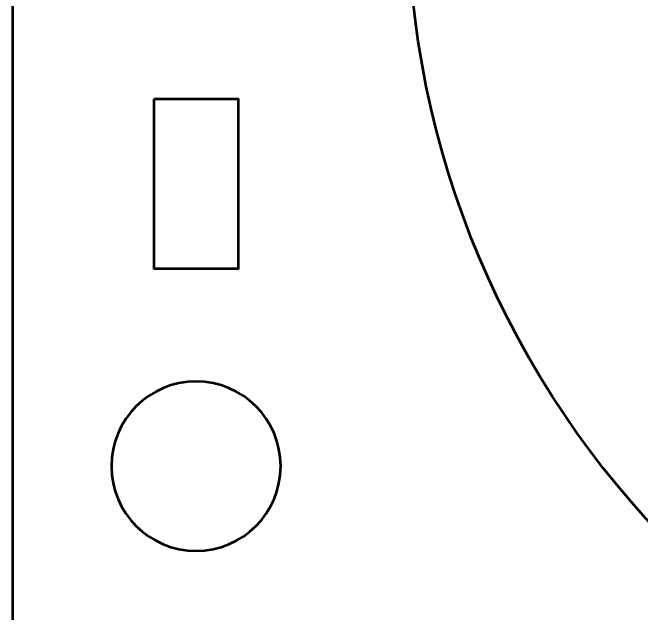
# Model space of a CAD drawing. Header units: centimetres. Extents: x -60.2 to 8, y -20.5 to 3.9.
# Drawn here: x -5.15 to -2.922, y -7.372 to -5.243 of the extents above; entities that cross this region are included whole.
import ezdxf

# ---------------------------------------------------------------- set-up
doc = ezdxf.new("R2010")
doc.units = ezdxf.units.CM
doc.header["$MEASUREMENT"] = 0
doc.layers.add('Layer 1', color=7, linetype='Continuous')

msp = doc.modelspace()

# ---------------------------------------------------------------- linework, layer by layer
at = {"layer": 'Layer 1', "color": 250, "lineweight": 53}
msp.add_ellipse((-0.5, -4.85), major_axis=(0, 3.25), ratio=1, dxfattribs=at)
at = {"layer": 'Layer 1', "lineweight": 53}
for points, knots in [([(-4.64994, -0.19994), (-4.64994, -0.19994), (3.64996, -0.19994), (3.64996, -0.19994), (3.64996, -0.19994), (3.92696, -0.19994), (4.15006, -0.42304), (4.15006, -0.70004), (4.15006, -0.70004), (4.15006, -0.70004), (4.15006, -8.99994), (4.15006, -8.99994), (4.15006, -8.99994), (4.15006, -9.27694), (3.92696, -9.50004), (3.64996, -9.50004), (3.64996, -9.50004), (3.64996, -9.50004), (-4.64994, -9.50004), (-4.64994, -9.50004), (-4.64994, -9.50004), (-4.92694, -9.50004), (-5.15004, -9.27694), (-5.15004, -8.99994), (-5.15004, -8.99994), (-5.15004, -8.99994), (-5.15004, -0.70004), (-5.15004, -0.70004), (-5.15004, -0.70004), (-5.15004, -0.42304), (-4.92694, -0.19994), (-4.64994, -0.19994)], [0, 0, 0, 0, 0.125, 0.125, 0.125, 0.125, 0.25, 0.25, 0.25, 0.25, 0.375, 0.375, 0.375, 0.375, 0.5, 0.5, 0.5, 0.5, 0.625, 0.625, 0.625, 0.625, 0.75, 0.75, 0.75, 0.75, 0.875, 0.875, 0.875, 0.875, 1, 1, 1, 1]), ([(-4.64994, -5.55002), (-4.64994, -5.55002), (-4.34994, -5.55002), (-4.34994, -5.55002), (-4.34994, -5.55002), (-4.34994, -5.55002), (-4.34994, -6.15002), (-4.34994, -6.15002), (-4.34994, -6.15002), (-4.34994, -6.15002), (-4.64994, -6.15002), (-4.64994, -6.15002), (-4.64994, -6.15002), (-4.64994, -6.15002), (-4.64994, -5.55002), (-4.64994, -5.55002)], [0, 0, 0, 0, 0.25, 0.25, 0.25, 0.25, 0.5, 0.5, 0.5, 0.5, 0.75, 0.75, 0.75, 0.75, 1, 1, 1, 1]), ([(-4.20001, -6.84993), (-4.20001, -7.0157), (-4.33424, -7.14994), (-4.50001, -7.14994), (-4.50001, -7.14994), (-4.66567, -7.14994), (-4.80001, -7.0157), (-4.80001, -6.84993), (-4.80001, -6.84993), (-4.80001, -6.68427), (-4.66567, -6.54993), (-4.50001, -6.54993), (-4.50001, -6.54993), (-4.33424, -6.54993), (-4.20001, -6.68427), (-4.20001, -6.84993)], [0, 0, 0, 0, 0.25, 0.25, 0.25, 0.25, 0.5, 0.5, 0.5, 0.5, 0.75, 0.75, 0.75, 0.75, 1, 1, 1, 1])]:
    msp.add_open_spline(points, degree=3, knots=knots, dxfattribs=at)

doc.saveas('drawing.dxf')
